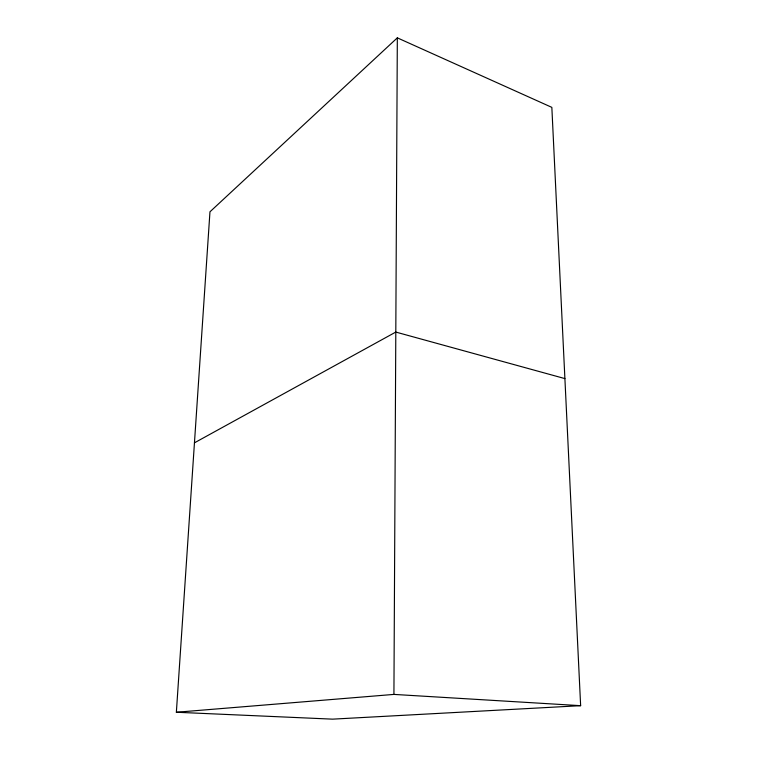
<?xml version="1.0" encoding="UTF-8"?>
<svg xmlns="http://www.w3.org/2000/svg" width="757" height="757" viewBox="0 0 757 757"><rect width="100%" height="100%" fill="white"/><g stroke="black" fill="none" stroke-linecap="round" stroke-linejoin="round"><path stroke-width="1.14" d="M176.362 712.252L393.924 694.406L397.33 37.85L551.844 107.371L580.638 705.675L332.597 719.15L176.362 712.252L209.963 211.809L397.33 37.85M194.454 442.826L395.797 332.068L564.892 378.595M393.924 694.406L580.638 705.675"/></g></svg>
